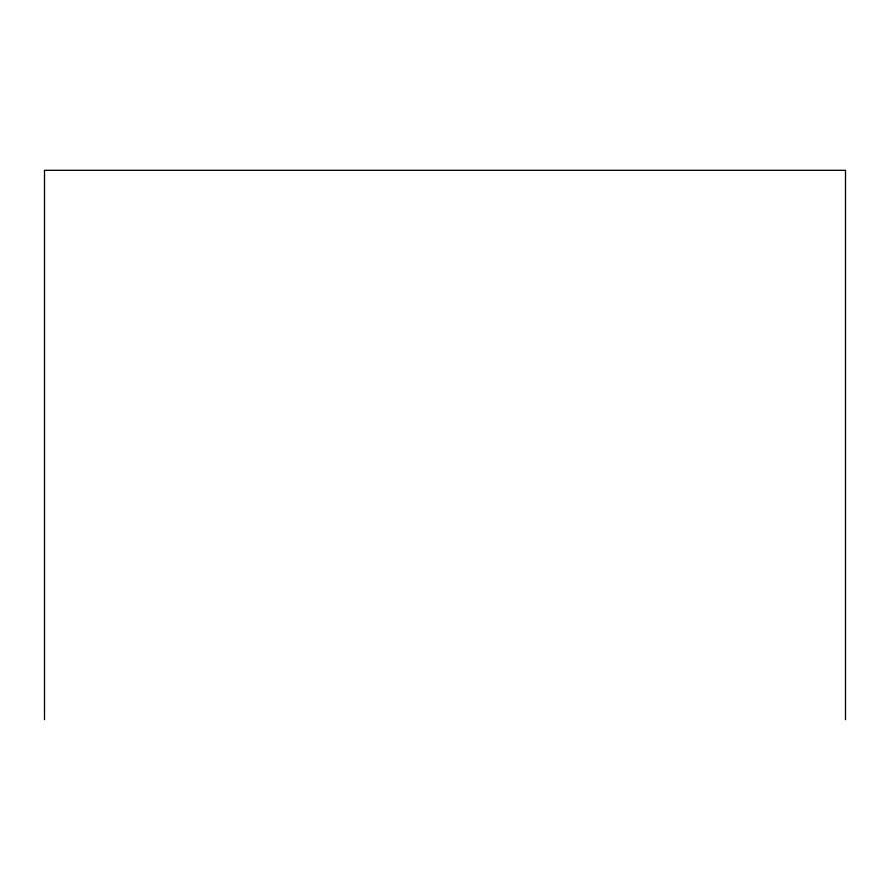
<?xml version="1.0" encoding="UTF-8"?>
<svg xmlns="http://www.w3.org/2000/svg" width="890" height="890" viewBox="0 0 890 890"><rect width="100%" height="100%" fill="white"/><g stroke="black" fill="none" stroke-linecap="round" stroke-linejoin="round"><path stroke-width="1.33" d="M845.5 719.687L845.5 170.313L44.5 170.313L44.5 719.687"/></g></svg>
